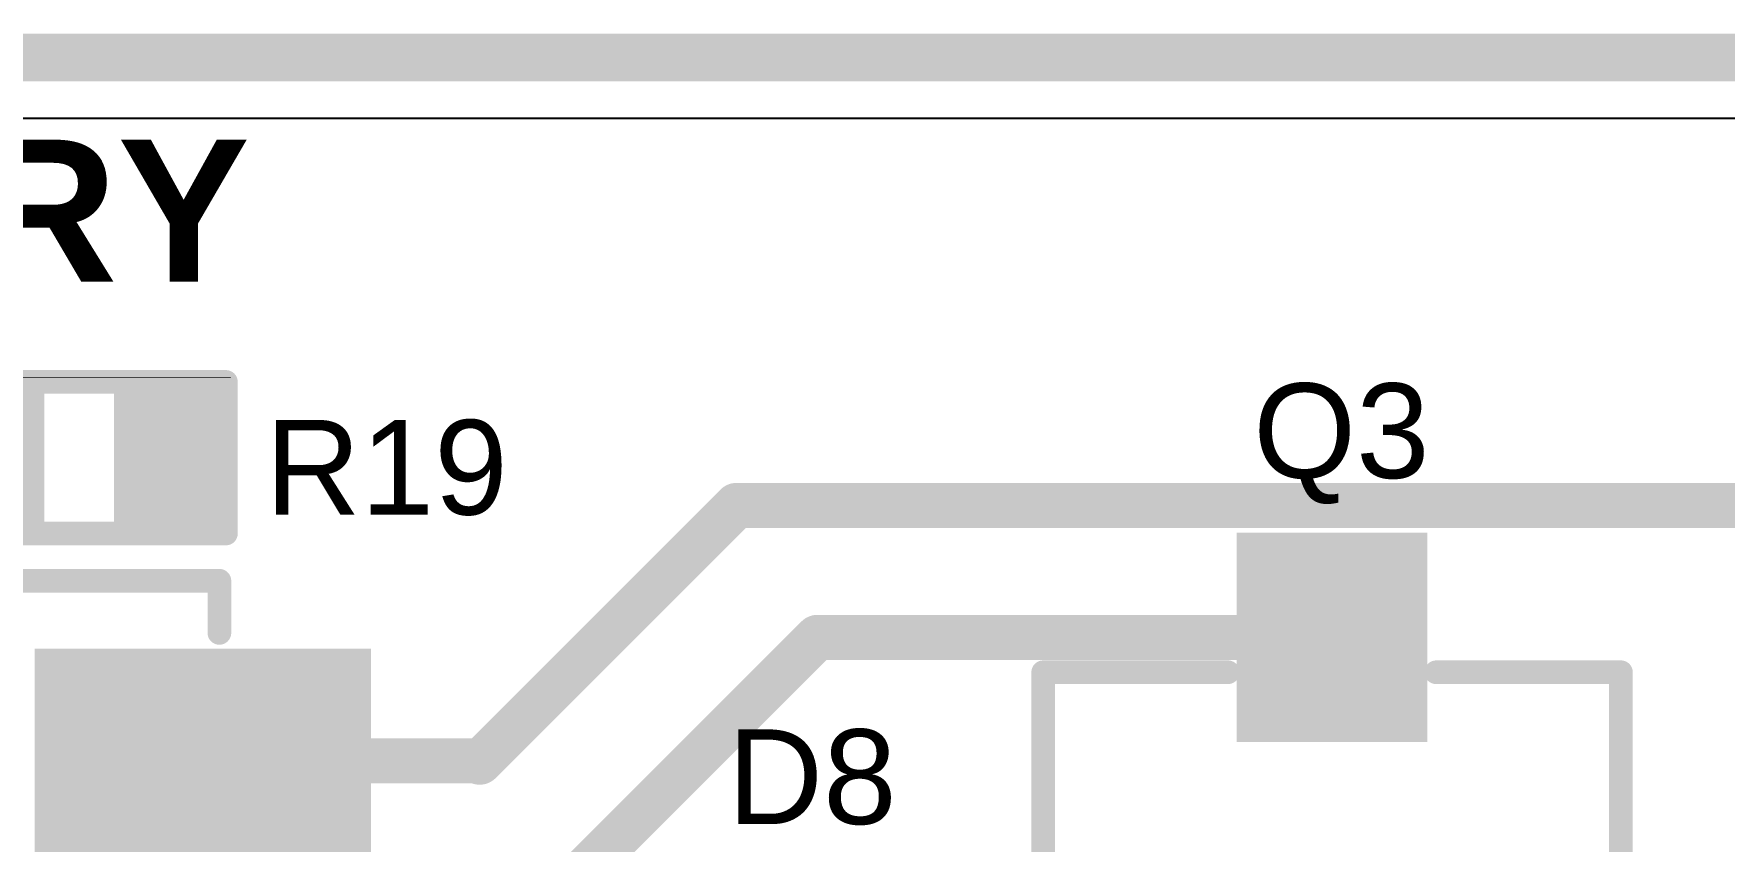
# Model space of a CAD drawing. Header units: inches. Extents: x -3 to 103, y 0 to 40.
# Drawn here: x 20.49 to 29.56, y 35.8 to 40.13 of the extents above; entities that cross this region are included whole.
import ezdxf

# ---------------------------------------------------------------- set-up
doc = ezdxf.new("R2010")
doc.units = ezdxf.units.IN
for name, color, linetype in [('Board Outline', 216, 'Continuous'), ('Bottom Layer', 5, 'Continuous'), ('Top Layer', 1, 'Continuous'), ('Top Overlay', 2, 'Continuous'), ('Top Paste', 8, 'Continuous'), ('Top Solder', 216, 'Continuous')]:
    doc.layers.add(name, color=color, linetype=linetype)
doc.styles.add('Arial', font='', dxfattribs={"height": 0.2})
doc.styles.add('Arial_Bold', font='', dxfattribs={"height": 0.2})
doc.styles.get('Arial').set_extended_font_data('Arial')
doc.styles.get('Arial_Bold').set_extended_font_data('Arial', bold=True)

# ---------------------------------------------------------------- blocks, each defined once
blk = doc.blocks.new('MHP5050RGBDT_10')
at = {"layer": 'Top Layer'}
for points in [[(-3.19999995, 2.09999961), (-1.60000061, 2.09999961), (-1.60000061, 1.09999907), (-3.19999995, 1.09999907)], [(1.60000061, 2.09999961), (3.19999995, 2.09999961), (3.19999995, 1.09999907), (1.60000061, 1.09999907)], [(-3.19999995, 0.5000002699999999), (-1.60000061, 0.5000002699999999), (-1.60000061, -0.5000002699999999), (-3.19999995, -0.5000002699999999)], [(1.60000061, 0.5000002699999999), (3.19999995, 0.5000002699999999), (3.19999995, -0.5000002699999999), (1.60000061, -0.5000002699999999)], [(-3.19999995, -1.09999907), (-1.60000061, -1.09999907), (-1.60000061, -2.09999961), (-3.19999995, -2.09999961)], [(1.60000061, -1.09999907), (3.19999995, -1.09999907), (3.19999995, -2.09999961), (1.60000061, -2.09999961)]]:
    blk.add_hatch(color=1, dxfattribs=at).paths.add_polyline_path(points)
at = {"layer": 'Top Paste'}
for points in [[(-3.19999995, 2.09999961), (-1.60000061, 2.09999961), (-1.60000061, 1.09999907), (-3.19999995, 1.09999907)], [(1.60000061, 2.09999961), (3.19999995, 2.09999961), (3.19999995, 1.09999907), (1.60000061, 1.09999907)], [(-3.19999995, 0.5000002699999999), (-1.60000061, 0.5000002699999999), (-1.60000061, -0.5000002699999999), (-3.19999995, -0.5000002699999999)], [(1.60000061, 0.5000002699999999), (3.19999995, 0.5000002699999999), (3.19999995, -0.5000002699999999), (1.60000061, -0.5000002699999999)], [(-3.19999995, -1.09999907), (-1.60000061, -1.09999907), (-1.60000061, -2.09999961), (-3.19999995, -2.09999961)], [(1.60000061, -1.09999907), (3.19999995, -1.09999907), (3.19999995, -2.09999961), (1.60000061, -2.09999961)]]:
    blk.add_hatch(color=8, dxfattribs=at).paths.add_polyline_path(points)
at = {"layer": 'Top Solder'}
for points in [[(-3.30159995, 2.20159961), (-1.49840061, 2.20159961), (-1.49840061, 0.99839907), (-3.30159995, 0.99839907)], [(1.49840061, 2.20159961), (3.30159995, 2.20159961), (3.30159995, 0.99839907), (1.49840061, 0.99839907)], [(-3.30159995, 0.6016002699999999), (-1.49840061, 0.6016002699999999), (-1.49840061, -0.6016002699999999), (-3.30159995, -0.6016002699999999)], [(1.49840061, 0.6016002699999999), (3.30159995, 0.6016002699999999), (3.30159995, -0.6016002699999999), (1.49840061, -0.6016002699999999)], [(-3.30159995, -0.99839907), (-1.49840061, -0.99839907), (-1.49840061, -2.20159961), (-3.30159995, -2.20159961)], [(1.49840061, -0.99839907), (3.30159995, -0.99839907), (3.30159995, -2.20159961), (1.49840061, -2.20159961)]]:
    blk.add_hatch(color=216, dxfattribs=at).paths.add_polyline_path(points)
at = {"layer": 'Top Overlay'}
for points, const_width in [([(-2.4892, 2.5654), (-2.4892, 2.286)], 0.127), ([(2.4892, 2.5654), (-2.4892, 2.5654)], 0.127), ([(2.4892, 2.5654), (2.4892, 2.286)], 0.127), ([(3.581399999999999, -1.4986), (3.4544, -1.6256)], 0.254), ([(3.581399999999999, -1.4986), (3.581399999999999, -1.7526)], 0.254), ([(3.581399999999999, -1.7526), (3.4544, -1.6256)], 0.254), ([(-2.4892, -2.286), (-2.4892, -2.5654)], 0.127), ([(2.4892, -2.286), (2.4892, -2.5654)], 0.127), ([(2.4892, -2.5654), (-2.4892, -2.5654)], 0.127)]:
    blk.add_lwpolyline(points, dxfattribs=dict(at, const_width=const_width))
for points, const_width in [([(-2.52095, 2.5654, 1), (-2.45745, 2.5654, 1)], 0.0635), ([(-2.52095, 2.5654, 1), (-2.45745, 2.5654, 1)], 0.0635), ([(2.45745, 2.5654, 1), (2.52095, 2.5654, 1)], 0.0635), ([(2.45745, 2.5654, 1), (2.52095, 2.5654, 1)], 0.0635), ([(-2.52095, 2.286, 1), (-2.45745, 2.286, 1)], 0.0635), ([(2.45745, 2.286, 1), (2.52095, 2.286, 1)], 0.0635), ([(3.5179, -1.4986, 1), (3.644899999999999, -1.4986, 1)], 0.127), ([(3.5179, -1.4986, 1), (3.644899999999999, -1.4986, 1)], 0.127), ([(3.3909, -1.6256, 1), (3.5179, -1.6256, 1)], 0.127), ([(3.3909, -1.6256, 1), (3.5179, -1.6256, 1)], 0.127), ([(3.5179, -1.7526, 1), (3.644899999999999, -1.7526, 1)], 0.127), ([(3.5179, -1.7526, 1), (3.644899999999999, -1.7526, 1)], 0.127), ([(-2.52095, -2.286, 1), (-2.45745, -2.286, 1)], 0.0635), ([(2.45745, -2.286, 1), (2.52095, -2.286, 1)], 0.0635), ([(-2.52095, -2.5654, 1), (-2.45745, -2.5654, 1)], 0.0635), ([(-2.52095, -2.5654, 1), (-2.45745, -2.5654, 1)], 0.0635), ([(2.45745, -2.5654, 1), (2.52095, -2.5654, 1)], 0.0635), ([(2.45745, -2.5654, 1), (2.52095, -2.5654, 1)], 0.0635)]:
    blk.add_lwpolyline(points, format="xyb", close=True, dxfattribs=dict(at, const_width=const_width))
blk = doc.blocks.new('R___0402_57')
at = {"layer": 'Top Layer'}
for points in [[(-0.6985, -0.3175), (-0.6985, 0.3175), (-0.2412999999999999, 0.3175), (-0.2413, -0.3175)], [(0.2412999999999999, -0.3175), (0.2413, 0.3175), (0.6985, 0.3175), (0.6985, -0.3175)]]:
    blk.add_hatch(color=1, dxfattribs=at).paths.add_polyline_path(points)
at = {"layer": 'Top Paste'}
for points in [[(-0.6985, -0.3175), (-0.6985, 0.3175), (-0.2412999999999999, 0.3175), (-0.2413, -0.3175)], [(0.2412999999999999, -0.3175), (0.2413, 0.3175), (0.6985, 0.3175), (0.6985, -0.3175)]]:
    blk.add_hatch(color=8, dxfattribs=at).paths.add_polyline_path(points)
at = {"layer": 'Top Solder'}
for points in [[(-0.75350116, -0.37250116), (-0.75350116, 0.37250116), (-0.1862988399999999, 0.37250116), (-0.18629884, -0.37250116)], [(0.1862988399999999, -0.37250116), (0.18629884, 0.37250116), (0.75350116, 0.37250116), (0.75350116, -0.37250116)]]:
    blk.add_hatch(color=216, dxfattribs=at).paths.add_polyline_path(points)
at = {"layer": 'Top Overlay'}
for points, const_width in [([(0.7874, 0.4064), (-0.7874, 0.4064)], 0.127), ([(-0.7874, 0.4064), (-0.7874, -0.4064)], 0.127), ([(0.7874, 0.4064), (0.7874, -0.4064)], 0.127), ([(0.7874, -0.4064), (-0.7874, -0.4064)], 0.127), ([(0.8128, -0.4318), (-0.8128, -0.4318)], 0.0032258)]:
    blk.add_lwpolyline(points, dxfattribs=dict(at, const_width=const_width))
for points, const_width in [([(-0.8191499999999999, 0.4064, 1), (-0.7556499999999999, 0.4064, 1)], 0.0635), ([(-0.8191499999999999, 0.4064, 1), (-0.7556499999999999, 0.4064, 1)], 0.0635), ([(0.7556499999999999, 0.4064, 1), (0.8191499999999999, 0.4064, 1)], 0.0635), ([(0.7556499999999999, 0.4064, 1), (0.8191499999999999, 0.4064, 1)], 0.0635), ([(-0.8191499999999999, -0.4064, 1), (-0.7556499999999999, -0.4064, 1)], 0.0635), ([(-0.8191499999999999, -0.4064, 1), (-0.7556499999999999, -0.4064, 1)], 0.0635), ([(0.7556499999999999, -0.4064, 1), (0.8191499999999999, -0.4064, 1)], 0.0635), ([(0.7556499999999999, -0.4064, 1), (0.8191499999999999, -0.4064, 1)], 0.0635), ([(-0.81360518, -0.4318, 1), (-0.8119948199999999, -0.4318, 1)], 0.0016129), ([(0.8119948199999999, -0.4318, 1), (0.81360518, -0.4318, 1)], 0.0016129)]:
    blk.add_lwpolyline(points, format="xyb", close=True, dxfattribs=dict(at, const_width=const_width))
blk = doc.blocks.new('S___23_77')
at = {"layer": 'Top Layer'}
for points in [[(-0.41000045, 1.46000089), (0.41000045, 1.46000089), (0.41000045, 0.54000019), (-0.41000045, 0.54000019)], [(-1.36000109, -0.54000019), (-0.54000019, -0.54000019), (-0.54000019, -1.46000089), (-1.36000109, -1.46000089)], [(0.54000019, -0.54000019), (1.36000109, -0.54000019), (1.36000109, -1.46000089), (0.54000019, -1.46000089)]]:
    blk.add_hatch(color=1, dxfattribs=at).paths.add_polyline_path(points)
at = {"layer": 'Top Paste'}
for points in [[(-0.41000045, 1.46000089), (0.41000045, 1.46000089), (0.41000045, 0.54000019), (-0.41000045, 0.54000019)], [(-1.36000109, -0.54000019), (-0.54000019, -0.54000019), (-0.54000019, -1.46000089), (-1.36000109, -1.46000089)], [(0.54000019, -0.54000019), (1.36000109, -0.54000019), (1.36000109, -1.46000089), (0.54000019, -1.46000089)]]:
    blk.add_hatch(color=8, dxfattribs=at).paths.add_polyline_path(points)
at = {"layer": 'Top Solder'}
for points in [[(-0.51160045, 1.56160089), (0.51160045, 1.56160089), (0.51160045, 0.43840019), (-0.51160045, 0.43840019)], [(-1.46160109, -0.43840019), (-0.43840019, -0.43840019), (-0.43840019, -1.56160089), (-1.46160109, -1.56160089)], [(0.43840019, -0.43840019), (1.46160109, -0.43840019), (1.46160109, -1.56160089), (0.43840019, -1.56160089)]]:
    blk.add_hatch(color=216, dxfattribs=at).paths.add_polyline_path(points)
at = {"layer": 'Top Overlay', "const_width": 0.127}
for points in [[(-1.5494, 0.8128), (-0.5588, 0.8128)], [(-1.5494, -0.5841999999999999), (-1.5494, 0.8128)], [(0.5588, 0.8128), (1.5494, 0.8128)], [(1.5494, -0.5841999999999999), (1.5494, 0.8128)], [(-0.3302, -0.7874), (0.3302, -0.7874)], [(-1.6764, -1.2954), (-1.6764, -1.0414)], [(-1.6764, -1.0414), (-1.5494, -1.1684)], [(-1.6764, -1.2954), (-1.5494, -1.1684)]]:
    blk.add_lwpolyline(points, dxfattribs=at)
at = {"layer": 'Top Overlay', "const_width": 0.0635}
for points in [[(-1.58115, 0.8128, 1), (-1.51765, 0.8128, 1)], [(-1.58115, 0.8128, 1), (-1.51765, 0.8128, 1)], [(-0.5905499999999999, 0.8128, 1), (-0.52705, 0.8128, 1)], [(0.52705, 0.8128, 1), (0.5905499999999999, 0.8128, 1)], [(1.51765, 0.8128, 1), (1.58115, 0.8128, 1)], [(1.51765, 0.8128, 1), (1.58115, 0.8128, 1)], [(-1.58115, -0.5841999999999999, 1), (-1.51765, -0.5841999999999999, 1)], [(1.51765, -0.5841999999999999, 1), (1.58115, -0.5841999999999999, 1)], [(-0.36195, -0.7874, 1), (-0.29845, -0.7874, 1)], [(0.29845, -0.7874, 1), (0.36195, -0.7874, 1)], [(-1.70815, -1.0414, 1), (-1.64465, -1.0414, 1)], [(-1.70815, -1.0414, 1), (-1.64465, -1.0414, 1)], [(-1.58115, -1.1684, 1), (-1.51765, -1.1684, 1)], [(-1.58115, -1.1684, 1), (-1.51765, -1.1684, 1)], [(-1.70815, -1.2954, 1), (-1.64465, -1.2954, 1)], [(-1.70815, -1.2954, 1), (-1.64465, -1.2954, 1)]]:
    blk.add_lwpolyline(points, format="xyb", close=True, dxfattribs=at)

msp = doc.modelspace()

# ---------------------------------------------------------------- linework, layer by layer
at = {"layer": 'Board Outline', "const_width": 0.254}
msp.add_lwpolyline([(1.27, 40.00003684), (45.89971262, 40.00003684)], dxfattribs=at)
at = {"layer": 'Bottom Layer'}
msp.add_line((1.27497332, 39.67479492), (45.593, 39.6748), dxfattribs=at)
at = {"layer": 'Top Layer'}
msp.add_line((1.27497332, 39.67479492), (45.593, 39.6748), dxfattribs=at)
at = {"layer": 'Top Layer', "const_width": 0.2413}
for points in [[(22.8854, 36.2204), (24.26285216, 37.59785216)], [(24.26285216, 37.59785216), (32.2268342, 37.59785216)], [(22.43474812, 34.628074), (24.69687466, 36.89020054)], [(24.69687466, 36.89020054), (27.4574, 36.89020054)], [(21.40000038, 36.22807334), (22.87772666, 36.22807334)], [(22.87772666, 36.22807334), (22.8854, 36.2204)]]:
    msp.add_lwpolyline(points, dxfattribs=at)
at = {"layer": 'Top Layer', "const_width": 0.12065}
for points in [[(24.20252716, 37.59785216, 1), (24.32317716, 37.59785216, 1)], [(24.20252716, 37.59785216, 1), (24.32317716, 37.59785216, 1)], [(24.63654966, 36.89020054, 1), (24.75719966, 36.89020054, 1)], [(24.63654966, 36.89020054, 1), (24.75719966, 36.89020054, 1)], [(27.397075, 36.89020054, 1), (27.517725, 36.89020054, 1)], [(21.33967538, 36.22807334, 1), (21.46032538, 36.22807334, 1)], [(22.81740166, 36.22807334, 1), (22.93805166, 36.22807334, 1)], [(22.81740166, 36.22807334, 1), (22.93805166, 36.22807334, 1)], [(22.825075, 36.2204, 1), (22.945725, 36.2204, 1)], [(22.825075, 36.2204, 1), (22.945725, 36.2204, 1)]]:
    msp.add_lwpolyline(points, format="xyb", close=True, dxfattribs=at)

# ---------------------------------------------------------------- block references
at = {"rotation": 180}
for name, p in [('R___0402_57', (20.73677082, 37.85358189999999)), ('MHP5050RGBDT_10', (19.0000001, 34.628074))]:
    msp.add_blockref(name, p, dxfattribs=at)
msp.add_blockref('S___23_77', (27.4574, 35.8902))

# ---------------------------------------------------------------- texts
at = {"layer": 'Top Overlay'}
for s, height, style, p in [('BATTERY', 0.7619999999999999, 'Arial_Bold', (16.62666982, 38.79720967999999)), ('Q3', 0.508, 'Arial', (27.03420552, 37.74448382)), ('D8', 0.508, 'Arial', (24.21480552, 35.88878522))]:
    msp.add_text(s, height=height, dxfattribs=dict(at, style=style)).set_placement(p)
at = {"layer": 'Top Overlay', "style": 'Arial'}
msp.add_text('R19', height=0.508, rotation=360, dxfattribs=at).set_placement((21.7345006, 37.54833232))

doc.saveas('drawing.dxf')
